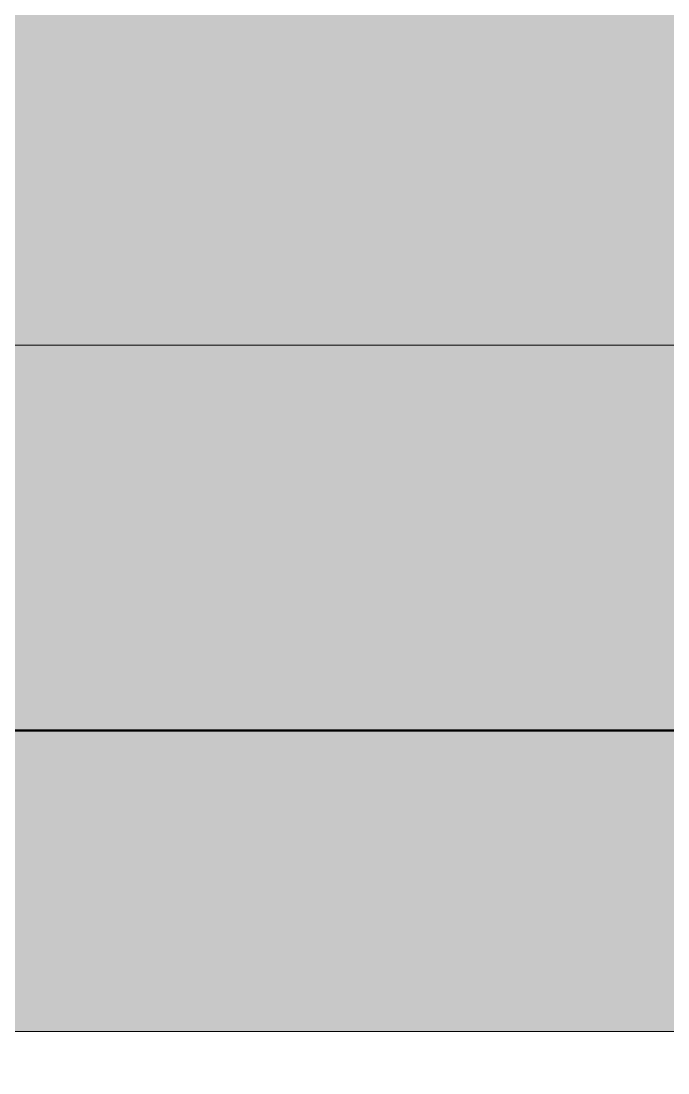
# Model space of a CAD drawing. Header units: millimetres. Extents: x -155050 to -36395, y -2753 to 7638.
# Drawn here: x -71648 to -71228, y -972 to -290 of the extents above; entities that cross this region are included whole.
import ezdxf

# ---------------------------------------------------------------- set-up
doc = ezdxf.new("R2010")
doc.units = ezdxf.units.MM
for name, pattern in [('IMPORT-DASHDOT', [11.176, 8.128, -1.524, 0, -1.524]), ('IMPORT-DASHED _2_', [9.652, 8.128, -1.524]), ('IMPORT-DĚLICÍ2 _2_', [15.875, 6.35, -3.175, 0, -3.175, 0, -3.175]), ('IMPORT-KANVBRDO', [20, 7, -6.5, 0, -6.5]), ('IMPORT-ČÁRKOVANÁ2 _2_', [9.525, 6.35, -3.175])]:
    doc.linetypes.add(name, pattern=pattern)
for name, color, linetype, lineweight, true_color in [('---1 - PBS PNP-1', 1, 'Continuous', 35, 0xff0000), ('---1 - PBS SYMBOLY A TEXT-1', 180, 'IMPORT-ČÁRKOVANÁ2 _2_', 35, 0x3f00ff), ('00_pl_deštová voda oblast', 6, 'Continuous', 25, 0xff00ff), ('00_pL_hranice pozemku', 1, 'Continuous', 35, 0xff0000), ('00_pL_katastr-1', 150, 'Continuous', 35, 0x007fff), ('00_pL_KOTY 1500', 7, 'Continuous', 9, 0x260000), ('00_pL_objekt', 1, 'Continuous', 50, 0xff0000), ('00_pL_přípojka destova kanalizace-2', 7, 'Continuous', 35, 0x3f7f3f), ('212_HK_situace_03_dwg-1', 40, 'Continuous', 9, 0xffbf00), ('A-DOOR-5', 7, 'Continuous', 9, 0xf7f7ef), ('A-FLOR-LEVL-1', 7, 'Continuous', 9, 0x7f7f7f), ('hch budova-1', 7, 'Continuous', 9, 0x00a5a5), ('hch kanal-3', 30, 'IMPORT-KANVBRDO', 9, 0xff7f00), ('hch oploceni-1', 7, 'IMPORT-DĚLICÍ2 _2_', 9, 0x00a5a5), ('hch teren-1', 7, 'Continuous', 9, 0x00a5a5), ('hch tok-1', 7, 'Continuous', 9, 0x00a5a5), ('Kóty-1', 3, 'IMPORT-DASHED _2_', 9, 0x00ff00), ('Obrys', 2, 'Continuous', 9, 0xffff00), ('Obrys-1', 3, 'IMPORT-DASHED _2_', 9, 0x00ff00), ('Obrys-3', 5, 'Continuous', 9, 0x0000ff), ('Obrys-4', 5, 'IMPORT-DASHDOT', 9, 0x0000ff), ('Obrys-6', 5, 'IMPORT-DASHED _2_', 9, 0x0000ff), ('PDF7_000 ISN KABELY NN', 9, 'Continuous', 9, 0x808080), ('PDF7_000 ISN SDĚL OPTIKA METALIKA CHRÁNIČKA PŘÍVOD', 9, 'Continuous', 9, 0x808080), ('PDF7_0V - Splašky výtlak zaměřeno', 9, 'Continuous', 9, 0x808080), ('PDF7_0V - Voda návrh', 9, 'Continuous', 9, 0x808080), ('PDF7_0V-návrh kanal dešťová', 7, 'Continuous', 9, 0x656565), ('PDF7_CKKOTY', 7, 'Continuous', 9, 0x260000), ('PDF7_GP Hraniční linie', 7, 'Continuous', 9, 0x0052a5), ('PDF7_GP Stromy', 7, 'Continuous', 9, 0x67a552), ('PDF7_GP Výšky bodů', 7, 'Continuous', 9, 0x0052a5), ('PDF7_POPIS_500', 1, 'Continuous', 9, 0xff0000), ('PDF7_Slezské Předměstí_646971$0$21900', 7, 'Continuous', 9, 0x002600), ('Vlastní 1_A-DETL-GENF-1', 9, 'Continuous', 9, 0x808080), ('zed-1', 5, 'Continuous', 9, 0x0000ff)]:
    doc.layers.add(name, color=color, linetype=linetype, lineweight=lineweight, true_color=true_color)
for name, color, linetype, lineweight in [('0-1', 7, 'Continuous', 9), ('00_pL_KOTY', 7, 'Continuous', 9), ('00_pl_rozhrani ploch', 7, 'Continuous', 18), ('00_pL_stavajici objekty', 7, 'Continuous', 50), ('2966-1_navrh dispozice stroju-HK_02_dwg-1', 7, 'Continuous', 9), ('2966-1_navrh dispozice stroju-HK_dwg-1', 7, 'Continuous', 9), ('A-DETL-THIN', 7, 'Continuous', 9), ('A-DOOR', 7, 'Continuous', 9), ('A-FLOR-LEVL', 7, 'Continuous', 9), ('HK_TEREN_SESAZENI_dwg-1', 7, 'Continuous', 9), ('Kóty', 7, 'Continuous', 9), ('PDF4_Geometry', 7, 'Continuous', 9), ('PDF7_0', 7, 'Continuous', 9), ('PDF7_000 BOURÁNÍ', 7, 'Continuous', 9)]:
    doc.layers.add(name, color=color, linetype=linetype, lineweight=lineweight)

# ---------------------------------------------------------------- blocks, each defined once
blk = doc.blocks.new('M_Vrata_ výsuvná_ sekční - 3000X4000 MM-444875-Řez 4')
at = {"layer": 'A-DOOR-5'}
blk.add_hatch(color=256, dxfattribs=at).paths.add_polyline_path([(-186058.4, -750), (-184133.19, -750), (-184133.19, -738), (-183995.69, -738), (-183995.69, 2750), (-187995.69, 2750), (-187995.69, -738), (-187843.19, -738), (-187843.19, -750), (-187463.92, -750)])
at = {"layer": 'A-DOOR'}
for p, q in [((-183995.69, -500), (-187995.69, -500)), ((-184133.19, -750), (-187843.19, -750)), ((-187843.19, -750), (-184133.19, -750))]:
    blk.add_line(p, q, dxfattribs=at)
blk = doc.blocks.new('Rampa - Rampa-823366-Řez 4')
at = {"layer": 'A-FLOR-LEVL-1'}
blk.add_hatch(color=256, dxfattribs=at).paths.add_polyline_path([(-186058.4, -945.21), (-183988.19, -945.21), (-183988.19, -833.94), (-184015.69, -833.94), (-184015.69, -756), (-184108.19, -756), (-184108.19, -750), (-187868.19, -750), (-187868.19, -756), (-187988.19, -756.78), (-187988.19, -945.21), (-187463.92, -945.21)])
blk = doc.blocks.new('2966-1_navrh dispozice stroju-HK_dwg_SE844-901592-Řez 4')
at = {"layer": '0-1'}
for p, q in [((-187304.69, -750), (-185645.19, -750)), ((-185645.19, -750), (-187304.69, -750))]:
    blk.add_line(p, q, dxfattribs=at)
blk = doc.blocks.new('2966-1_navrh dispozice stroju-HK_dwg__OPEN-V29-Řez 4')
at = {"layer": 'Kóty'}
blk.add_line((-186565.69, -750), (-187440.69, -750), dxfattribs=at)
at = {"layer": 'Kóty', "flags": 128}
blk.add_lwpolyline([(-187440.69, -750), (-186565.69, -750), (-187440.69, -750)], dxfattribs=at)
blk = doc.blocks.new('2966-1_navrh dispozice stroju-HK_dwg_SE1157-902535-Řez 4')
at = {"layer": '0-1'}
blk.add_line((-187219.62, -750), (-186937.69, -750), dxfattribs=at)
blk = doc.blocks.new('2966-1_navrh dispozice stroju-HK_dwg_SE1156-902537-Řez 4')
at = {"layer": '0-1'}
blk.add_line((-186937.69, -750), (-188037.69, -750), dxfattribs=at)
blk.add_blockref('2966-1_navrh dispozice stroju-HK_dwg_SE1157-902535-Řez 4', (0, 0))
blk = doc.blocks.new('2966-1_navrh dispozice stroju-HK_dwg_SE901-902586-Řez 4')
at = {"layer": '0-1'}
for p in [(-187343.78, -750), (-187342.98, -750), (-187335.92, -750), (-187335.12, -750)]:
    blk.add_line(p, (-185867.69, -750), dxfattribs=at)
at = {"layer": '0-1', "flags": 128}
for points in [[(-185867.69, -750), (-187351.89, -750), (-187355.02, -750), (-185867.69, -750)], [(-185867.69, -750), (-187347.34, -750), (-187351.89, -750)], [(-185867.69, -750), (-187332.92, -750), (-187336, -750)], [(-185867.69, -750), (-187298.76, -750), (-187332.92, -750)], [(-185867.69, -750), (-187295.69, -750), (-187298.76, -750)], [(-185867.69, -750), (-187294.92, -750), (-187295.69, -750)], [(-185867.69, -750), (-187288.18, -750), (-187294.92, -750)], [(-185867.69, -750), (-187287.41, -750), (-187288.18, -750)], [(-185867.69, -750), (-187284.34, -750), (-187287.41, -750)], [(-185867.69, -750), (-187279.79, -750), (-187284.34, -750)], [(-185867.69, -750), (-187276.66, -750), (-187279.79, -750)]]:
    blk.add_lwpolyline(points, dxfattribs=at)
blk = doc.blocks.new('2966-1_navrh dispozice stroju-HK_dwg_SE698-902667-Řez 4')
at = {"layer": '0-1'}
for p, q in [((-187009.69, -750), (-187014.69, -750)), ((-187014.69, -750), (-187009.69, -750)), ((-187014.69, -750), (-186954.69, -750)), ((-187014.69, -750), (-186954.69, -750)), ((-187009.69, -750), (-186959.69, -750)), ((-186959.69, -750), (-186954.69, -750)), ((-186954.69, -750), (-186959.69, -750)), ((-186954.69, -750), (-186959.69, -750))]:
    blk.add_line(p, q, dxfattribs=at)
at = {"layer": '0-1', "flags": 128}
for points in [[(-187014.69, -750), (-187009.69, -750), (-186959.69, -750)], [(-187014.69, -750), (-187009.69, -750), (-186959.69, -750)], [(-187009.69, -750), (-186959.69, -750), (-186954.69, -750)]]:
    blk.add_lwpolyline(points, dxfattribs=at)
blk = doc.blocks.new('2966-1_navrh dispozice stroju-HK_dwg_SE697-902668-Řez 4')
at = {"layer": '0-1'}
for p, q in [((-187009.69, -750), (-187014.69, -750)), ((-187014.69, -750), (-187009.69, -750)), ((-187014.69, -750), (-186954.69, -750)), ((-187014.69, -750), (-186954.69, -750)), ((-187009.69, -750), (-186959.69, -750)), ((-186959.69, -750), (-186954.69, -750)), ((-186954.69, -750), (-186959.69, -750)), ((-186954.69, -750), (-186959.69, -750))]:
    blk.add_line(p, q, dxfattribs=at)
at = {"layer": '0-1', "flags": 128}
for points in [[(-187014.69, -750), (-187009.69, -750), (-186959.69, -750)], [(-187014.69, -750), (-187009.69, -750), (-186959.69, -750)], [(-187009.69, -750), (-186959.69, -750), (-186954.69, -750)]]:
    blk.add_lwpolyline(points, dxfattribs=at)
blk = doc.blocks.new('2966-1_navrh dispozice stroju-HK_dwg_SE696-902669-Řez 4')
at = {"layer": '0-1'}
for p, q in [((-187008.69, -750), (-187014.69, -750)), ((-187008.69, -750), (-186960.69, -750)), ((-186954.69, -750), (-186960.69, -750))]:
    blk.add_line(p, q, dxfattribs=at)
blk = doc.blocks.new('2966-1_navrh dispozice stroju-HK_dwg_SE691-902674-Řez 4')
at = {"layer": '0-1'}
for p, q in [((-187008.69, -750), (-187014.69, -750)), ((-187008.69, -750), (-186960.69, -750)), ((-187008.69, -750), (-186960.69, -750)), ((-186954.69, -750), (-186960.69, -750))]:
    blk.add_line(p, q, dxfattribs=at)
for points, knots in [([(-187014.69, -750), (-187014.69, -750), (-187014.59, -750), (-187014.36, -750), (-187014.14, -750), (-187013.91, -750), (-187013.66, -750), (-187013.39, -750), (-187013.12, -750), (-187012.84, -750), (-187012.56, -750), (-187012.27, -750), (-187011.98, -750), (-187011.69, -750), (-187011.39, -750), (-187011.1, -750), (-187010.8, -750), (-187010.5, -750), (-187010.2, -750), (-187009.9, -750), (-187009.6, -750), (-187009.19, -750), (-187008.89, -750), (-187008.69, -750)], [0, 0, 0, 0, 0.086814, 0.130272, 0.173743, 0.217224, 0.260715, 0.304211, 0.347707, 0.391198, 0.434687, 0.478175, 0.521661, 0.565147, 0.608633, 0.652118, 0.695603, 0.739089, 0.782574, 0.826059, 0.869545, 0.91303, 1, 1, 1, 1]), ([(-186960.69, -750), (-186960.49, -750), (-186960.19, -750), (-186959.78, -750), (-186959.48, -750), (-186959.18, -750), (-186958.88, -750), (-186958.58, -750), (-186958.28, -750), (-186957.99, -750), (-186957.69, -750), (-186957.4, -750), (-186957.11, -750), (-186956.82, -750), (-186956.54, -750), (-186956.26, -750), (-186955.99, -750), (-186955.72, -750), (-186955.47, -750), (-186955.23, -750), (-186955.02, -750), (-186954.78, -750), (-186954.69, -750), (-186954.69, -750)], [0, 0, 0, 0, 0.08697, 0.130455, 0.173941, 0.217426, 0.260911, 0.304397, 0.347882, 0.391367, 0.434853, 0.478339, 0.521825, 0.565313, 0.608802, 0.652293, 0.695789, 0.739285, 0.782776, 0.826257, 0.869728, 0.913186, 1, 1, 1, 1])]:
    blk.add_open_spline(points, degree=3, knots=knots, dxfattribs=at)
blk = doc.blocks.new('2966-1_navrh dispozice stroju-HK_dwg_SE690-902675-Řez 4')
at = {"layer": '0-1'}
for p, q in [((-186960.69, -750), (-187008.69, -750)), ((-187008.69, -750), (-186960.69, -750))]:
    blk.add_line(p, q, dxfattribs=at)
for points, knots in [([(-187014.69, -750), (-187014.69, -750), (-187014.59, -750), (-187014.36, -750), (-187014.14, -750), (-187013.91, -750), (-187013.66, -750), (-187013.39, -750), (-187013.12, -750), (-187012.84, -750), (-187012.56, -750), (-187012.27, -750), (-187011.98, -750), (-187011.69, -750), (-187011.39, -750), (-187011.1, -750), (-187010.8, -750), (-187010.5, -750), (-187010.2, -750), (-187009.9, -750), (-187009.6, -750), (-187009.19, -750), (-187008.89, -750), (-187008.69, -750)], [0, 0, 0, 0, 0.086814, 0.130272, 0.173743, 0.217224, 0.260715, 0.304211, 0.347707, 0.391198, 0.434687, 0.478175, 0.521661, 0.565147, 0.608633, 0.652118, 0.695603, 0.739089, 0.782574, 0.826059, 0.869545, 0.91303, 1, 1, 1, 1]), ([(-187008.69, -750), (-187008.89, -750), (-187009.19, -750), (-187009.6, -750), (-187009.9, -750), (-187010.2, -750), (-187010.5, -750), (-187010.8, -750), (-187011.1, -750), (-187011.39, -750), (-187011.69, -750), (-187011.98, -750), (-187012.27, -750), (-187012.56, -750), (-187012.84, -750), (-187013.12, -750), (-187013.39, -750), (-187013.66, -750), (-187013.91, -750), (-187014.14, -750), (-187014.36, -750), (-187014.59, -750), (-187014.69, -750), (-187014.69, -750)], [0, 0, 0, 0, 0.08697, 0.130455, 0.173941, 0.217426, 0.260911, 0.304397, 0.347882, 0.391367, 0.434853, 0.478339, 0.521825, 0.565313, 0.608802, 0.652293, 0.695789, 0.739285, 0.782776, 0.826257, 0.869728, 0.913186, 1, 1, 1, 1]), ([(-186960.69, -750), (-186960.49, -750), (-186960.19, -750), (-186959.78, -750), (-186959.48, -750), (-186959.18, -750), (-186958.88, -750), (-186958.58, -750), (-186958.28, -750), (-186957.99, -750), (-186957.69, -750), (-186957.4, -750), (-186957.11, -750), (-186956.82, -750), (-186956.54, -750), (-186956.26, -750), (-186955.99, -750), (-186955.72, -750), (-186955.47, -750), (-186955.23, -750), (-186955.02, -750), (-186954.78, -750), (-186954.69, -750), (-186954.69, -750)], [0, 0, 0, 0, 0.08697, 0.130455, 0.173941, 0.217426, 0.260911, 0.304397, 0.347882, 0.391367, 0.434853, 0.478339, 0.521825, 0.565313, 0.608802, 0.652293, 0.695789, 0.739285, 0.782776, 0.826257, 0.869728, 0.913186, 1, 1, 1, 1]), ([(-186954.69, -750), (-186954.69, -750), (-186954.78, -750), (-186955.02, -750), (-186955.23, -750), (-186955.47, -750), (-186955.72, -750), (-186955.99, -750), (-186956.26, -750), (-186956.54, -750), (-186956.82, -750), (-186957.11, -750), (-186957.4, -750), (-186957.69, -750), (-186957.99, -750), (-186958.28, -750), (-186958.58, -750), (-186958.88, -750), (-186959.18, -750), (-186959.48, -750), (-186959.78, -750), (-186960.19, -750), (-186960.49, -750), (-186960.69, -750)], [0, 0, 0, 0, 0.086814, 0.130272, 0.173743, 0.217224, 0.260715, 0.304211, 0.347707, 0.391198, 0.434687, 0.478175, 0.521661, 0.565147, 0.608633, 0.652118, 0.695603, 0.739089, 0.782574, 0.826059, 0.869545, 0.91303, 1, 1, 1, 1])]:
    blk.add_open_spline(points, degree=3, knots=knots, dxfattribs=at)
blk = doc.blocks.new('2966-1_navrh dispozice stroju-HK_dwg_SE685-902680-Řez 4')
at = {"layer": '0-1'}
for p, q in [((-187008.69, -750), (-187014.69, -750)), ((-187008.69, -750), (-186960.69, -750)), ((-187008.69, -750), (-186960.69, -750)), ((-186954.69, -750), (-186960.69, -750))]:
    blk.add_line(p, q, dxfattribs=at)
for points, knots in [([(-187008.69, -750), (-187008.89, -750), (-187009.19, -750), (-187009.6, -750), (-187009.9, -750), (-187010.2, -750), (-187010.5, -750), (-187010.8, -750), (-187011.1, -750), (-187011.39, -750), (-187011.69, -750), (-187011.98, -750), (-187012.27, -750), (-187012.56, -750), (-187012.84, -750), (-187013.12, -750), (-187013.39, -750), (-187013.66, -750), (-187013.91, -750), (-187014.14, -750), (-187014.36, -750), (-187014.59, -750), (-187014.69, -750), (-187014.69, -750)], [0, 0, 0, 0, 0.08697, 0.130455, 0.173941, 0.217426, 0.260911, 0.304397, 0.347882, 0.391367, 0.434853, 0.478339, 0.521825, 0.565313, 0.608802, 0.652293, 0.695789, 0.739285, 0.782776, 0.826257, 0.869728, 0.913186, 1, 1, 1, 1]), ([(-186954.69, -750), (-186954.69, -750), (-186954.78, -750), (-186955.02, -750), (-186955.23, -750), (-186955.47, -750), (-186955.72, -750), (-186955.99, -750), (-186956.26, -750), (-186956.54, -750), (-186956.82, -750), (-186957.11, -750), (-186957.4, -750), (-186957.69, -750), (-186957.99, -750), (-186958.28, -750), (-186958.58, -750), (-186958.88, -750), (-186959.18, -750), (-186959.48, -750), (-186959.78, -750), (-186960.19, -750), (-186960.49, -750), (-186960.69, -750)], [0, 0, 0, 0, 0.086814, 0.130272, 0.173743, 0.217224, 0.260715, 0.304211, 0.347707, 0.391198, 0.434687, 0.478175, 0.521661, 0.565147, 0.608633, 0.652118, 0.695603, 0.739089, 0.782574, 0.826059, 0.869545, 0.91303, 1, 1, 1, 1])]:
    blk.add_open_spline(points, degree=3, knots=knots, dxfattribs=at)
blk = doc.blocks.new('2966-1_navrh dispozice stroju-HK_dwg_SE684-902681-Řez 4')
at = {"layer": '0-1'}
for p, q in [((-187008.69, -750), (-187014.69, -750)), ((-187008.69, -750), (-186960.69, -750)), ((-186954.69, -750), (-186960.69, -750))]:
    blk.add_line(p, q, dxfattribs=at)
blk = doc.blocks.new('2966-1_navrh dispozice stroju-HK_dwg_SE683-902682-Řez 4')
at = {"layer": '0-1'}
for p, q in [((-185844.69, -750), (-186954.69, -750)), ((-186954.69, -750), (-185844.69, -750))]:
    blk.add_line(p, q, dxfattribs=at)
blk = doc.blocks.new('2966-1_navrh dispozice stroju-HK_dwg_SE597-902765-Řez 4')
at = {"layer": '0-1'}
for p, q in [((-187022.79, -750), (-187036.59, -750)), ((-187022.79, -750), (-187036.59, -750)), ((-187024.54, -750), (-187034.84, -750)), ((-187024.54, -750), (-187034.84, -750))]:
    blk.add_line(p, q, dxfattribs=at)
blk = doc.blocks.new('2966-1_navrh dispozice stroju-HK_dwg_SE596-902766-Řez 4')
at = {"layer": '0-1'}
for p, q in [((-187022.79, -750), (-187036.59, -750)), ((-187022.79, -750), (-187036.59, -750)), ((-187024.54, -750), (-187034.84, -750)), ((-187024.54, -750), (-187034.84, -750))]:
    blk.add_line(p, q, dxfattribs=at)
blk = doc.blocks.new('2966-1_navrh dispozice stroju-HK_dwg_SE588-902772-Řez 4')
at = {"layer": '0-1'}
for p, q in [((-187079.69, -750), (-187014.69, -750)), ((-186954.69, -750), (-185844.69, -750))]:
    blk.add_line(p, q, dxfattribs=at)
blk = doc.blocks.new('2966-1_navrh dispozice stroju-HK_dwg_SE589-902773-Řez 4')
at = {"layer": '0-1'}
for p, q in [((-187079.69, -750), (-187014.69, -750)), ((-186954.69, -750), (-185844.69, -750))]:
    blk.add_line(p, q, dxfattribs=at)
blk = doc.blocks.new('2966-1_navrh dispozice stroju-HK_dwg_SE590-902774-Řez 4')
at = {"layer": '0-1'}
for p, q in [((-187014.69, -750), (-187024.74, -750)), ((-185844.69, -750), (-186954.69, -750))]:
    blk.add_line(p, q, dxfattribs=at)
blk = doc.blocks.new('2966-1_navrh dispozice stroju-HK_dwg_SE587-902775-Řez 4')
at = {"layer": '0-1'}
blk.add_line((-187024.74, -750), (-187079.69, -750), dxfattribs=at)
for name in ['2966-1_navrh dispozice stroju-HK_dwg_SE588-902772-Řez 4', '2966-1_navrh dispozice stroju-HK_dwg_SE589-902773-Řez 4', '2966-1_navrh dispozice stroju-HK_dwg_SE590-902774-Řez 4']:
    blk.add_blockref(name, (0, 0))
blk = doc.blocks.new('2966-1_navrh dispozice stroju-HK_dwg_SE584-902776-Řez 4')
at = {"layer": '0-1'}
for p, q in [((-187079.69, -750), (-187014.69, -750)), ((-186954.69, -750), (-185844.69, -750))]:
    blk.add_line(p, q, dxfattribs=at)
blk = doc.blocks.new('2966-1_navrh dispozice stroju-HK_dwg_SE585-902777-Řez 4')
at = {"layer": '0-1'}
for p, q in [((-187079.69, -750), (-187014.69, -750)), ((-186954.69, -750), (-185844.69, -750))]:
    blk.add_line(p, q, dxfattribs=at)
blk = doc.blocks.new('2966-1_navrh dispozice stroju-HK_dwg_SE586-902778-Řez 4')
at = {"layer": '0-1'}
for p, q in [((-187014.69, -750), (-187024.74, -750)), ((-185844.69, -750), (-186954.69, -750))]:
    blk.add_line(p, q, dxfattribs=at)
blk = doc.blocks.new('2966-1_navrh dispozice stroju-HK_dwg_SE583-902779-Řez 4')
at = {"layer": '0-1'}
blk.add_line((-187024.74, -750), (-187079.69, -750), dxfattribs=at)
for name in ['2966-1_navrh dispozice stroju-HK_dwg_SE584-902776-Řez 4', '2966-1_navrh dispozice stroju-HK_dwg_SE585-902777-Řez 4', '2966-1_navrh dispozice stroju-HK_dwg_SE586-902778-Řez 4']:
    blk.add_blockref(name, (0, 0))
blk = doc.blocks.new('2966-1_navrh dispozice stroju-HK_dwg_SE582-902780-Řez 4')
at = {"layer": '0-1'}
for p, q in [((-187171.52, -750), (-187079.69, -750)), ((-187079.69, -750), (-187171.52, -750)), ((-187017.19, -750), (-187042.19, -750)), ((-187017.19, -750), (-187042.19, -750)), ((-187017.19, -750), (-187042.19, -750)), ((-187017.19, -750), (-187042.19, -750)), ((-187022.69, -750), (-187036.69, -750)), ((-187022.69, -750), (-187036.69, -750)), ((-187022.69, -750), (-187036.69, -750)), ((-187022.69, -750), (-187036.69, -750))]:
    blk.add_line(p, q, dxfattribs=at)
blk = doc.blocks.new('2966-1_navrh dispozice stroju-HK_dwg_gbvf_2_-903199-Řez 4')
at = {"layer": 'Obrys-1'}
blk.add_line((-186249.65, -750), (-188389.65, -750), dxfattribs=at)
at = {"layer": 'Obrys-6'}
for p, q in [((-184894.65, -750), (-188544.65, -750)), ((-188544.65, -750), (-184894.65, -750))]:
    blk.add_line(p, q, dxfattribs=at)
blk = doc.blocks.new('2966-1_navrh dispozice stroju-HK_dwg-867852-Řez 4')
at = {"layer": '0-1'}
for p, q in [((-186587.83, -750), (-187987.69, -750)), ((-186514.91, -750), (-187987.69, -750)), ((-187987.69, -750), (-186594.18, -750)), ((-187987.69, -750), (-186521.25, -750))]:
    blk.add_line(p, q, dxfattribs=at)
at = {"layer": 'Kóty'}
blk.add_line((-181940.69, -750), (-198730.69, -750), dxfattribs=at)
at = {"layer": 'Kóty-1'}
for p, q in [((-188482.83, -750), (-181965.69, -750)), ((-181965.69, -750), (-188482.83, -750))]:
    blk.add_line(p, q, dxfattribs=at)
at = {"layer": 'Obrys'}
for p, q in [((-179030.84, -750), (-201519.05, -750)), ((-179030.84, -750), (-201519.05, -750)), ((-201519.05, -750), (-179030.84, -750)), ((-188282.83, -750), (-186960.69, -750)), ((-182165.69, -750), (-188282.83, -750)), ((-188282.83, -750), (-186014.19, -750))]:
    blk.add_line(p, q, dxfattribs=at)
at = {"layer": 'Obrys-1'}
blk.add_line((-187046.99, -750), (-186771.42, -750), dxfattribs=at)
at = {"layer": 'Obrys-1', "flags": 128}
blk.add_lwpolyline([(-187592.31, -750), (-187867.88, -750), (-186771.42, -750), (-187046.99, -750)], dxfattribs=at)
at = {"layer": 'Obrys-3'}
for p, q in [((-181365.69, -750), (-199905.69, -750)), ((-181365.69, -750), (-199905.69, -750)), ((-199585.69, -750), (-181365.69, -750)), ((-188015.69, -750), (-184015.69, -750))]:
    blk.add_line(p, q, dxfattribs=at)
at = {"layer": 'Obrys-3', "flags": 128}
blk.add_lwpolyline([(-199580.69, -750), (-181365.69, -750), (-180765.69, -750)], dxfattribs=at)
at = {"layer": 'Obrys-4'}
blk.add_line((-180365.69, -750), (-192305.69, -750), dxfattribs=at)
for name in ['2966-1_navrh dispozice stroju-HK_dwg_gbvf_2_-903199-Řez 4', '2966-1_navrh dispozice stroju-HK_dwg_SE1156-902537-Řez 4', '2966-1_navrh dispozice stroju-HK_dwg__OPEN-V29-Řez 4', '2966-1_navrh dispozice stroju-HK_dwg__OPEN-V29-Řez 4', '2966-1_navrh dispozice stroju-HK_dwg_SE901-902586-Řez 4', '2966-1_navrh dispozice stroju-HK_dwg_SE844-901592-Řez 4', '2966-1_navrh dispozice stroju-HK_dwg_SE582-902780-Řez 4', '2966-1_navrh dispozice stroju-HK_dwg_SE587-902775-Řez 4', '2966-1_navrh dispozice stroju-HK_dwg_SE583-902779-Řez 4', '2966-1_navrh dispozice stroju-HK_dwg_SE597-902765-Řez 4', '2966-1_navrh dispozice stroju-HK_dwg_SE596-902766-Řez 4', '2966-1_navrh dispozice stroju-HK_dwg_SE698-902667-Řez 4', '2966-1_navrh dispozice stroju-HK_dwg_SE697-902668-Řez 4', '2966-1_navrh dispozice stroju-HK_dwg_SE696-902669-Řez 4', '2966-1_navrh dispozice stroju-HK_dwg_SE691-902674-Řez 4', '2966-1_navrh dispozice stroju-HK_dwg_SE690-902675-Řez 4', '2966-1_navrh dispozice stroju-HK_dwg_SE685-902680-Řez 4', '2966-1_navrh dispozice stroju-HK_dwg_SE684-902681-Řez 4', '2966-1_navrh dispozice stroju-HK_dwg_SE683-902682-Řez 4']:
    blk.add_blockref(name, (0, 0))
blk = doc.blocks.new('2966-1_navrh dispozice stroju-HK_02_dwg__OPEN-V30-Řez 4')
at = {"layer": 'Kóty'}
blk.add_line((-186787.81, -750), (-187662.81, -750), dxfattribs=at)
at = {"layer": 'Kóty', "flags": 128}
blk.add_lwpolyline([(-187662.81, -750), (-186787.81, -750), (-187662.81, -750)], dxfattribs=at)
blk = doc.blocks.new('2966-1_navrh dispozice stroju-HK_02_dwg-876232-Řez 4')
at = {"layer": 'zed-1'}
blk.add_line((-184015.69, -750), (-188015.69, -750), dxfattribs=at)
blk.add_blockref('2966-1_navrh dispozice stroju-HK_02_dwg__OPEN-V30-Řez 4', (0, 0))
blk = doc.blocks.new('212_HK_situace_03_dwg-886969-Řez 4')
at = {"layer": '---1 - PBS PNP-1'}
blk.add_line((-183600.2, -750), (-196582.81, -750), dxfattribs=at)
at = {"layer": '---1 - PBS SYMBOLY A TEXT-1'}
blk.add_line((-179030.84, -750), (-190058.83, -750), dxfattribs=at)
at = {"layer": '00_pl_deštová voda oblast'}
blk.add_line((-184015.69, -750), (-188015.69, -750), dxfattribs=at)
at = {"layer": '00_pL_hranice pozemku'}
for p, q in [((-201519.05, -750), (-179030.84, -750)), ((-179030.84, -750), (-201519.05, -750)), ((-201519.05, -750), (-179030.84, -750))]:
    blk.add_line(p, q, dxfattribs=at)
at = {"layer": '00_pL_katastr-1'}
for p, q in [((-179030.84, -750), (-201519.05, -750)), ((-201519.05, -750), (-179030.84, -750)), ((-179030.84, -750), (-201519.05, -750)), ((-179030.84, -750), (-201519.05, -750)), ((-201519.05, -750), (-179030.84, -750)), ((-179030.84, -750), (-201519.05, -750))]:
    blk.add_line(p, q, dxfattribs=at)
at = {"layer": '00_pL_katastr-1', "flags": 128}
blk.add_lwpolyline([(-201519.05, -750), (-195852.31, -750), (-191585.35, -750), (-179030.84, -750)], dxfattribs=at)
at = {"layer": '00_pL_KOTY', "flags": 128}
blk.add_lwpolyline([(-200140.89, -750), (-200138.02, -750), (-180828.04, -750), (-180830.91, -750)], dxfattribs=at)
blk.add_lwpolyline([(-181487.66, -750), (-186883.22, -750), (-188427.86, -750), (-183032.3, -750)], close=True, dxfattribs=at)
at = {"layer": '00_pL_KOTY 1500', "flags": 128}
blk.add_lwpolyline([(-200144.2, -750), (-200135.76, -750), (-180827.32, -750), (-180835.75, -750)], dxfattribs=at)
at = {"layer": '00_pL_objekt'}
blk.add_line((-184015.69, -750), (-188015.69, -750), dxfattribs=at)
at = {"layer": '00_pL_přípojka destova kanalizace-2'}
blk.add_line((-201146.11, -750), (-179030.84, -750), dxfattribs=at)
at = {"layer": '00_pl_rozhrani ploch', "flags": 128}
blk.add_lwpolyline([(-183359.17, -750), (-183358.21, -750), (-187758.21, -750), (-187759.17, -750)], dxfattribs=at)
at = {"layer": '00_pL_stavajici objekty'}
for p, q in [((-179030.84, -750), (-201519.05, -750)), ((-201519.05, -750), (-179030.84, -750)), ((-179030.84, -750), (-201519.05, -750)), ((-201519.05, -750), (-179030.84, -750)), ((-201519.05, -750), (-179030.84, -750)), ((-179030.84, -750), (-201519.05, -750))]:
    blk.add_line(p, q, dxfattribs=at)
at = {"layer": 'PDF4_Geometry'}
for points in [[(-187077.43, -750), (-187196.2, -750), (-187312.96, -750), (-187427.59, -750)], [(-186918.77, -750), (-186983.41, -750), (-187052.02, -750), (-187124.46, -750)], [(-187118.86, -750), (-187068.16, -750), (-187020.97, -750), (-186977.16, -750)], [(-187104.47, -750), (-186998.18, -750), (-186899.21, -750), (-186807.52, -750)], [(-186771.51, -750), (-186856.63, -750), (-186958.57, -750), (-187077.43, -750)], [(-186913.21, -750), (-187005.43, -750), (-187047.54, -750), (-187039.49, -750)], [(-187039.49, -750), (-187031.5, -750), (-186980.26, -750), (-186885.83, -750)], [(-186977.16, -750), (-186933.35, -750), (-186896.92, -750), (-186867.77, -750)], [(-186766.62, -750), (-186820.74, -750), (-186869.62, -750), (-186913.21, -750)], [(-186885.83, -750), (-186795.48, -750), (-186695.45, -750), (-186585.73, -750)], [(-186876.56, -750), (-186882.03, -750), (-186855.55, -750), (-186796.96, -750)], [(-186776.43, -750), (-186837.68, -750), (-186871.04, -750), (-186876.56, -750)], [(-186867.77, -750), (-186834.55, -750), (-186811.33, -750), (-186798.06, -750)], [(-186798.06, -750), (-186784.79, -750), (-186789.2, -750), (-186811.29, -750)], [(-186796.96, -750), (-186744.29, -750), (-186684.35, -750), (-186617.04, -750)], [(-186604.23, -750), (-186667.18, -750), (-186724.59, -750), (-186776.43, -750)], [(-186633.06, -750), (-186618.07, -750), (-186664.27, -750), (-186771.51, -750)]]:
    blk.add_open_spline(points, degree=3, dxfattribs=at)
at = {"layer": 'PDF7_0', "flags": 128}
blk.add_lwpolyline([(-179030.84, -750), (-184451.37, -750), (-187242.28, -750), (-187241.79, -750), (-193290.16, -750), (-193290.95, -750), (-188970.71, -750), (-188971.35, -750), (-195285.58, -750), (-195286.1, -750), (-186246.78, -750), (-185715.35, -750), (-179030.84, -750)], dxfattribs=at)
blk.add_lwpolyline([(-189735.88, -750), (-189734.94, -750), (-184683.56, -750), (-184684.5, -750)], close=True, dxfattribs=at)
at = {"layer": 'PDF7_000 BOURÁNÍ'}
for p, q in [((-201519.05, -750), (-179030.84, -750)), ((-179030.84, -750), (-201519.05, -750))]:
    blk.add_line(p, q, dxfattribs=at)
at = {"layer": 'PDF7_000 ISN KABELY NN'}
blk.add_line((-187073.75, -750), (-186940.8, -750), dxfattribs=at)
at = {"layer": 'PDF7_000 ISN KABELY NN', "flags": 128}
for points in [[(-186548.6, -750), (-186415.69, -750), (-186814.48, -750), (-187080.39, -750), (-187080.34, -750), (-187146.81, -750)], [(-186940.86, -750), (-187073.75, -750), (-186741.42, -750), (-186475.54, -750), (-186475.56, -750), (-186342.63, -750)]]:
    blk.add_lwpolyline(points, dxfattribs=at)
at = {"layer": 'PDF7_000 ISN SDĚL OPTIKA METALIKA CHRÁNIČKA PŘÍVOD'}
blk.add_line((-186723.3, -750), (-187079.96, -750), dxfattribs=at)
at = {"layer": 'PDF7_0V - Splašky výtlak zaměřeno'}
blk.add_line((-186869.92, -750), (-187102.57, -750), dxfattribs=at)
at = {"layer": 'PDF7_0V - Splašky výtlak zaměřeno', "flags": 128}
blk.add_lwpolyline([(-185485.62, -750), (-186349.67, -750), (-186947.86, -750)], dxfattribs=at)
at = {"layer": 'PDF7_0V - Voda návrh'}
blk.add_line((-186681.77, -750), (-187014.09, -750), dxfattribs=at)
at = {"layer": 'PDF7_0V-návrh kanal dešťová'}
blk.add_line((-186953.41, -750), (-187053.13, -750), dxfattribs=at)
at = {"layer": 'PDF7_CKKOTY'}
blk.add_line((-179030.84, -750), (-201519.05, -750), dxfattribs=at)
at = {"layer": 'PDF7_GP Hraniční linie'}
for p, q in [((-187076.38, -750), (-187475.15, -750)), ((-187010.79, -750), (-187409.59, -750))]:
    blk.add_line(p, q, dxfattribs=at)
at = {"layer": 'PDF7_GP Hraniční linie', "flags": 128}
for points in [[(-179030.84, -750), (-185666.01, -750), (-201519.05, -750)], [(-201136.22, -750), (-183723, -750), (-179030.84, -750)]]:
    blk.add_lwpolyline(points, dxfattribs=at)
at = {"layer": 'PDF7_GP Stromy'}
blk.add_line((-186322.34, -750), (-187382.16, -750), dxfattribs=at)
at = {"layer": 'PDF7_GP Výšky bodů', "flags": 128}
for points in [[(-186830.38, -750), (-186963.27, -750), (-186963.33, -750), (-187029.78, -750), (-187096.24, -750), (-187096.27, -750), (-187162.73, -750), (-187162.75, -750), (-187162.77, -750), (-187162.8, -750), (-187096.33, -750), (-187029.86, -750)], [(-186683.87, -750), (-186683.85, -750), (-186949.8, -750)], [(-186434.46, -750), (-186500.88, -750), (-186567.41, -750), (-186633.85, -750), (-186633.88, -750), (-186700.34, -750), (-186700.36, -750), (-186766.83, -750), (-186766.85, -750), (-186700.41, -750), (-186633.94, -750), (-186567.47, -750)], [(-186617.45, -750), (-186683.94, -750), (-186617.49, -750), (-186551.03, -750), (-186484.54, -750), (-186484.52, -750), (-186484.5, -750), (-186550.96, -750), (-186617.43, -750), (-186617.45, -750), (-186683.94, -750), (-186750.42, -750), (-186750.44, -750), (-186750.47, -750), (-186684, -750), (-186617.53, -750)], [(-186528.22, -750), (-186395.33, -750), (-186461.84, -750), (-186528.28, -750), (-186594.73, -750), (-186661.21, -750), (-186727.7, -750), (-186727.72, -750), (-186727.74, -750), (-186661.28, -750), (-186594.81, -750)]]:
    blk.add_lwpolyline(points, dxfattribs=at)
at = {"layer": 'PDF7_POPIS_500', "flags": 128}
blk.add_lwpolyline([(-201519.05, -750), (-185284.66, -750), (-185285.07, -750)], dxfattribs=at)
at = {"layer": 'PDF7_Slezské Předměstí_646971$0$21900'}
for p, q in [((-179030.84, -750), (-201519.05, -750)), ((-201519.05, -750), (-179030.84, -750)), ((-201519.05, -750), (-179030.84, -750)), ((-179030.84, -750), (-201519.05, -750))]:
    blk.add_line(p, q, dxfattribs=at)
blk = doc.blocks.new('HK_TEREN_SESAZENI_dwg_fgvzhj-918100-Řez 4')
at = {"layer": 'hch budova-1', "flags": 128}
for points in [[(-186366.95, -750), (-187179.54, -750), (-187146.74, -750), (-186334.15, -750)], [(-186011.72, -750), (-186824.31, -750), (-186791.51, -750), (-185978.92, -750)]]:
    blk.add_lwpolyline(points, close=True, dxfattribs=at)
at = {"layer": 'hch kanal-3', "flags": 128}
blk.add_lwpolyline([(-201519.05, -750), (-184285.52, -750), (-179030.84, -750)], dxfattribs=at)
at = {"layer": 'hch oploceni-1', "flags": 128}
blk.add_lwpolyline([(-179030.84, -750), (-201488.26, -750), (-201519.05, -750)], dxfattribs=at)
at = {"layer": 'hch teren-1'}
blk.add_line((-179030.84, -750), (-201519.05, -750), dxfattribs=at)
at = {"layer": 'hch teren-1', "flags": 128}
blk.add_lwpolyline([(-201519.05, -750), (-197115.09, -750), (-180687.78, -750), (-180939.77, -750)], dxfattribs=at)
at = {"layer": 'hch tok-1'}
blk.add_line((-179030.84, -750), (-193873.23, -750), dxfattribs=at)
blk = doc.blocks.new('HK_TEREN_SESAZENI_dwg-918098-Řez 4')
blk.add_blockref('HK_TEREN_SESAZENI_dwg_fgvzhj-918100-Řez 4', (0, 0))

msp = doc.modelspace()

# ---------------------------------------------------------------- hatches: boundary and pattern name
at = {"layer": 'Vlastní 1_A-DETL-GENF-1'}
h = msp.add_hatch(dxfattribs=at)
h.set_pattern_fill('FP_3', color=256, style=0, pattern_type=2)
h.set_pattern_definition([(45, (-74817.6, 2682.2), (-530.33, 530.33), [])])
h.paths.add_polyline_path([(-74467.58, -2305.73), (-63574.85, -2305.73), (-63574.85, -945.21), (-86063.06, -945.21), (-86063.06, -2305.73), (-74818.95, -2305.73)])

# ---------------------------------------------------------------- linework, layer by layer
at = {"layer": 'A-DETL-THIN'}
msp.add_line((-63574.85, -945.21), (-86063.06, -945.21), dxfattribs=at)

# ---------------------------------------------------------------- block references
at = {"layer": '212_HK_situace_03_dwg-1'}
msp.add_blockref('212_HK_situace_03_dwg-886969-Řez 4', (115455.99, 0), dxfattribs=at)
at = {"layer": '2966-1_navrh dispozice stroju-HK_02_dwg-1'}
msp.add_blockref('2966-1_navrh dispozice stroju-HK_02_dwg-876232-Řez 4', (115455.99, 0), dxfattribs=at)
at = {"layer": '2966-1_navrh dispozice stroju-HK_dwg-1'}
msp.add_blockref('2966-1_navrh dispozice stroju-HK_dwg-867852-Řez 4', (115455.99, 0), dxfattribs=at)
at = {"layer": 'A-DOOR'}
msp.add_blockref('M_Vrata_ výsuvná_ sekční - 3000X4000 MM-444875-Řez 4', (115455.99, 0), dxfattribs=at)
at = {"layer": 'A-FLOR-LEVL'}
msp.add_blockref('Rampa - Rampa-823366-Řez 4', (115455.99, 0), dxfattribs=at)
at = {"layer": 'HK_TEREN_SESAZENI_dwg-1'}
msp.add_blockref('HK_TEREN_SESAZENI_dwg-918098-Řez 4', (115455.99, 0), dxfattribs=at)

doc.saveas('drawing.dxf')
